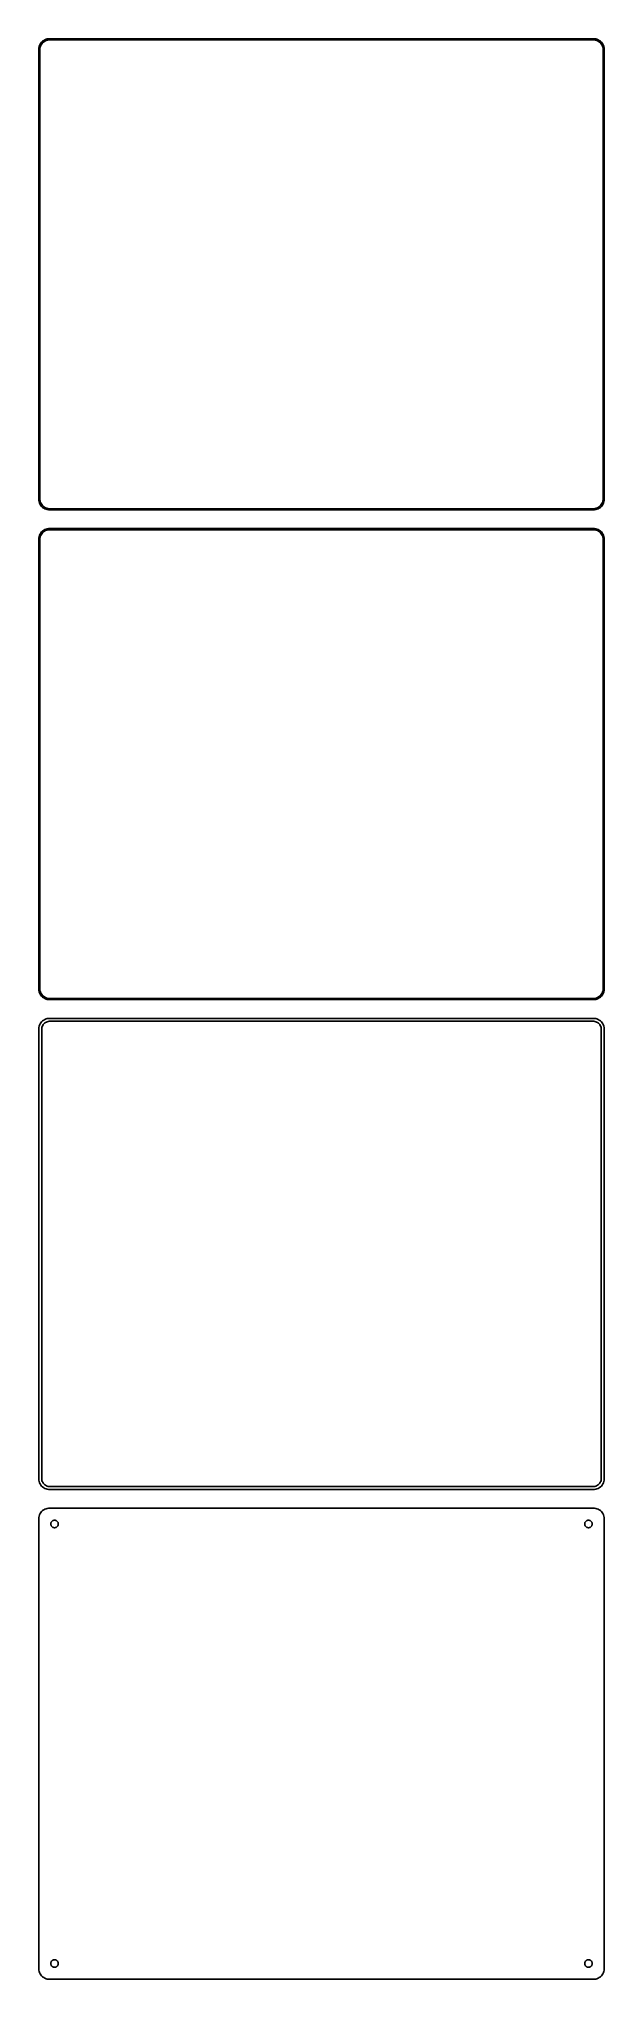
# Model space of a CAD drawing. Header units: metres. Extents: x -135 to 135, y 590 to 1516.
import ezdxf

# ---------------------------------------------------------------- set-up
doc = ezdxf.new("R2010")
doc.units = ezdxf.units.M

msp = doc.modelspace()

# ---------------------------------------------------------------- linework, layer by layer
for p, q in [((-134.961, 1512.13), (-135, 1511.5)), ((-135, 1511.5), (-135, 1296.5)), ((-134.843, 1512.74), (-134.961, 1512.13)), ((-134.649, 1513.34), (-134.843, 1512.74)), ((-134.382, 1513.91), (-134.649, 1513.34)), ((-134.5, 1511.25), (-134.463, 1511.85)), ((-134.5, 1296.75), (-134.5, 1511.25)), ((-134.463, 1511.85), (-134.351, 1512.43)), ((-134.045, 1514.44), (-134.382, 1513.91)), ((-134.351, 1512.43), (-134.166, 1513)), ((-134.166, 1513), (-133.912, 1513.54)), ((-133.645, 1514.92), (-134.045, 1514.44)), ((-133.912, 1513.54), (-133.593, 1514.04)), ((-133.187, 1515.35), (-133.645, 1514.92)), ((-133.593, 1514.04), (-133.213, 1514.5)), ((-133.213, 1514.5), (-132.778, 1514.91)), ((-132.679, 1515.72), (-133.187, 1515.35)), ((-132.778, 1514.91), (-132.295, 1515.26)), ((-132.129, 1516.02), (-132.679, 1515.72)), ((-132.295, 1515.26), (-131.772, 1515.55)), ((-131.545, 1516.26), (-132.129, 1516.02)), ((-131.772, 1515.55), (-131.218, 1515.77)), ((-130.937, 1516.41), (-131.545, 1516.26)), ((-131.218, 1515.77), (-130.64, 1515.92)), ((-130.314, 1516.49), (-130.937, 1516.41)), ((-130.64, 1515.92), (-130.048, 1515.99)), ((130.314, 1516.49), (-130.314, 1516.49)), ((-130.048, 1515.99), (130.048, 1515.99)), ((130.048, 1515.99), (130.64, 1515.92)), ((130.937, 1516.41), (130.314, 1516.49)), ((130.64, 1515.92), (131.218, 1515.77)), ((131.545, 1516.26), (130.937, 1516.41)), ((131.218, 1515.77), (131.772, 1515.55)), ((132.129, 1516.02), (131.545, 1516.26)), ((131.772, 1515.55), (132.295, 1515.26)), ((132.679, 1515.72), (132.129, 1516.02)), ((132.295, 1515.26), (132.778, 1514.91)), ((133.187, 1515.35), (132.679, 1515.72)), ((132.778, 1514.91), (133.213, 1514.5)), ((133.645, 1514.92), (133.187, 1515.35)), ((133.213, 1514.5), (133.593, 1514.04)), ((133.593, 1514.04), (133.912, 1513.54)), ((134.045, 1514.44), (133.645, 1514.92)), ((133.912, 1513.54), (134.166, 1513)), ((134.382, 1513.91), (134.045, 1514.44)), ((134.166, 1513), (134.351, 1512.43)), ((134.351, 1512.43), (134.463, 1511.85)), ((134.649, 1513.34), (134.382, 1513.91)), ((134.463, 1511.85), (134.5, 1511.25)), ((134.5, 1511.25), (134.5, 1296.75)), ((134.843, 1512.74), (134.649, 1513.34)), ((134.961, 1512.13), (134.843, 1512.74)), ((135, 1511.5), (134.961, 1512.13)), ((135, 1296.5), (135, 1511.5)), ((-135, 1296.5), (-134.961, 1295.87)), ((-134.961, 1295.87), (-134.843, 1295.26)), ((-134.843, 1295.26), (-134.649, 1294.66)), ((-134.649, 1294.66), (-134.382, 1294.09)), ((-134.463, 1296.15), (-134.5, 1296.75)), ((-134.351, 1295.57), (-134.463, 1296.15)), ((-134.382, 1294.09), (-134.045, 1293.56)), ((-134.166, 1295), (-134.351, 1295.57)), ((-133.912, 1294.46), (-134.166, 1295)), ((-134.045, 1293.56), (-133.645, 1293.08)), ((-133.593, 1293.96), (-133.912, 1294.46)), ((-133.645, 1293.08), (-133.187, 1292.65)), ((-133.213, 1293.5), (-133.593, 1293.96)), ((-132.778, 1293.09), (-133.213, 1293.5)), ((-133.187, 1292.65), (-132.679, 1292.28)), ((-132.295, 1292.74), (-132.778, 1293.09)), ((-132.679, 1292.28), (-132.129, 1291.98)), ((-131.772, 1292.45), (-132.295, 1292.74)), ((-132.129, 1291.98), (-131.545, 1291.74)), ((-131.218, 1292.23), (-131.772, 1292.45)), ((-131.545, 1291.74), (-130.937, 1291.59)), ((-130.64, 1292.08), (-131.218, 1292.23)), ((-130.937, 1291.59), (-130.314, 1291.51)), ((-130.048, 1292.01), (-130.64, 1292.08)), ((-130.314, 1291.51), (130.314, 1291.51)), ((130.048, 1292.01), (-130.048, 1292.01)), ((130.64, 1292.08), (130.048, 1292.01)), ((130.314, 1291.51), (130.937, 1291.59)), ((131.218, 1292.23), (130.64, 1292.08)), ((130.937, 1291.59), (131.545, 1291.74)), ((131.772, 1292.45), (131.218, 1292.23)), ((131.545, 1291.74), (132.129, 1291.98)), ((132.295, 1292.74), (131.772, 1292.45)), ((132.129, 1291.98), (132.679, 1292.28)), ((132.778, 1293.09), (132.295, 1292.74)), ((132.679, 1292.28), (133.187, 1292.65)), ((133.213, 1293.5), (132.778, 1293.09)), ((133.187, 1292.65), (133.645, 1293.08)), ((133.593, 1293.96), (133.213, 1293.5)), ((133.912, 1294.46), (133.593, 1293.96)), ((133.645, 1293.08), (134.045, 1293.56)), ((134.166, 1295), (133.912, 1294.46)), ((134.045, 1293.56), (134.382, 1294.09)), ((134.351, 1295.57), (134.166, 1295)), ((134.463, 1296.15), (134.351, 1295.57)), ((134.382, 1294.09), (134.649, 1294.66)), ((134.5, 1296.75), (134.463, 1296.15)), ((134.649, 1294.66), (134.843, 1295.26)), ((134.843, 1295.26), (134.961, 1295.87)), ((134.961, 1295.87), (135, 1296.5)), ((-134.649, 1279.34), (-134.843, 1278.74)), ((-134.382, 1279.91), (-134.649, 1279.34)), ((-134.045, 1280.44), (-134.382, 1279.91)), ((-134.166, 1279), (-133.912, 1279.54)), ((-133.645, 1280.92), (-134.045, 1280.44)), ((-133.912, 1279.54), (-133.593, 1280.04)), ((-133.187, 1281.35), (-133.645, 1280.92)), ((-133.593, 1280.04), (-133.213, 1280.5)), ((-133.213, 1280.5), (-132.778, 1280.91)), ((-132.679, 1281.72), (-133.187, 1281.35)), ((-132.778, 1280.91), (-132.295, 1281.26)), ((-132.129, 1282.02), (-132.679, 1281.72)), ((-132.295, 1281.26), (-131.772, 1281.55)), ((-131.545, 1282.26), (-132.129, 1282.02)), ((-131.772, 1281.55), (-131.218, 1281.77)), ((-130.937, 1282.41), (-131.545, 1282.26)), ((-131.218, 1281.77), (-130.64, 1281.92)), ((-130.314, 1282.49), (-130.937, 1282.41)), ((-130.64, 1281.92), (-130.048, 1281.99)), ((130.314, 1282.49), (-130.314, 1282.49)), ((-130.048, 1281.99), (130.048, 1281.99)), ((130.048, 1281.99), (130.64, 1281.92)), ((130.937, 1282.41), (130.314, 1282.49)), ((130.64, 1281.92), (131.218, 1281.77)), ((131.545, 1282.26), (130.937, 1282.41)), ((131.218, 1281.77), (131.772, 1281.55)), ((132.129, 1282.02), (131.545, 1282.26)), ((131.772, 1281.55), (132.295, 1281.26)), ((132.679, 1281.72), (132.129, 1282.02)), ((132.295, 1281.26), (132.778, 1280.91)), ((133.187, 1281.35), (132.679, 1281.72)), ((132.778, 1280.91), (133.213, 1280.5)), ((133.645, 1280.92), (133.187, 1281.35)), ((133.213, 1280.5), (133.593, 1280.04)), ((133.593, 1280.04), (133.912, 1279.54)), ((134.045, 1280.44), (133.645, 1280.92)), ((133.912, 1279.54), (134.166, 1279)), ((134.382, 1279.91), (134.045, 1280.44)), ((134.649, 1279.34), (134.382, 1279.91)), ((134.843, 1278.74), (134.649, 1279.34)), ((-134.961, 1278.13), (-135, 1277.5)), ((-135, 1277.5), (-135, 1062.5)), ((-134.843, 1278.74), (-134.961, 1278.13)), ((-134.5, 1277.25), (-134.463, 1277.85)), ((-134.5, 1062.75), (-134.5, 1277.25)), ((-134.463, 1277.85), (-134.351, 1278.43)), ((-134.351, 1278.43), (-134.166, 1279)), ((134.166, 1279), (134.351, 1278.43)), ((134.351, 1278.43), (134.463, 1277.85)), ((134.463, 1277.85), (134.5, 1277.25)), ((134.5, 1277.25), (134.5, 1062.75)), ((134.961, 1278.13), (134.843, 1278.74)), ((135, 1277.5), (134.961, 1278.13)), ((135, 1062.5), (135, 1277.5)), ((-135, 1062.5), (-134.961, 1061.87)), ((-134.961, 1061.87), (-134.843, 1061.26)), ((-134.843, 1061.26), (-134.649, 1060.66)), ((-134.649, 1060.66), (-134.382, 1060.09)), ((-134.463, 1062.15), (-134.5, 1062.75)), ((-134.351, 1061.57), (-134.463, 1062.15)), ((-134.382, 1060.09), (-134.045, 1059.56)), ((-134.166, 1061), (-134.351, 1061.57)), ((-133.912, 1060.46), (-134.166, 1061)), ((-134.045, 1059.56), (-133.645, 1059.08)), ((-133.593, 1059.96), (-133.912, 1060.46)), ((-133.645, 1059.08), (-133.187, 1058.65)), ((-133.213, 1059.5), (-133.593, 1059.96)), ((-132.778, 1059.09), (-133.213, 1059.5)), ((-133.187, 1058.65), (-132.679, 1058.28)), ((-132.295, 1058.74), (-132.778, 1059.09)), ((-132.679, 1058.28), (-132.129, 1057.98)), ((-131.772, 1058.45), (-132.295, 1058.74)), ((-132.129, 1057.98), (-131.545, 1057.74)), ((-131.218, 1058.23), (-131.772, 1058.45)), ((-131.545, 1057.74), (-130.937, 1057.59)), ((-130.64, 1058.08), (-131.218, 1058.23)), ((-130.937, 1057.59), (-130.314, 1057.51)), ((-130.048, 1058.01), (-130.64, 1058.08)), ((-130.314, 1057.51), (130.314, 1057.51)), ((130.048, 1058.01), (-130.048, 1058.01)), ((130.64, 1058.08), (130.048, 1058.01)), ((130.314, 1057.51), (130.937, 1057.59)), ((131.218, 1058.23), (130.64, 1058.08)), ((130.937, 1057.59), (131.545, 1057.74)), ((131.772, 1058.45), (131.218, 1058.23)), ((131.545, 1057.74), (132.129, 1057.98)), ((132.295, 1058.74), (131.772, 1058.45)), ((132.129, 1057.98), (132.679, 1058.28)), ((132.778, 1059.09), (132.295, 1058.74)), ((132.679, 1058.28), (133.187, 1058.65)), ((133.213, 1059.5), (132.778, 1059.09)), ((133.187, 1058.65), (133.645, 1059.08)), ((133.593, 1059.96), (133.213, 1059.5)), ((133.912, 1060.46), (133.593, 1059.96)), ((133.645, 1059.08), (134.045, 1059.56)), ((134.166, 1061), (133.912, 1060.46)), ((134.045, 1059.56), (134.382, 1060.09)), ((134.351, 1061.57), (134.166, 1061)), ((134.463, 1062.15), (134.351, 1061.57)), ((134.382, 1060.09), (134.649, 1060.66)), ((134.5, 1062.75), (134.463, 1062.15)), ((134.649, 1060.66), (134.843, 1061.26)), ((134.843, 1061.26), (134.961, 1061.87)), ((134.961, 1061.87), (135, 1062.5)), ((-132.679, 1047.72), (-133.187, 1047.35)), ((-132.129, 1048.02), (-132.679, 1047.72)), ((-131.545, 1048.26), (-132.129, 1048.02)), ((-130.937, 1048.41), (-131.545, 1048.26)), ((-130.314, 1048.49), (-130.937, 1048.41)), ((130.314, 1048.49), (-130.314, 1048.49)), ((130.937, 1048.41), (130.314, 1048.49)), ((131.545, 1048.26), (130.937, 1048.41)), ((132.129, 1048.02), (131.545, 1048.26)), ((132.679, 1047.72), (132.129, 1048.02)), ((133.187, 1047.35), (132.679, 1047.72)), ((-134.961, 1044.13), (-135, 1043.5)), ((-135, 1043.5), (-135, 828.5)), ((-134.843, 1044.74), (-134.961, 1044.13)), ((-134.649, 1045.34), (-134.843, 1044.74)), ((-134.382, 1045.91), (-134.649, 1045.34)), ((-134.045, 1046.44), (-134.382, 1045.91)), ((-133.645, 1046.92), (-134.045, 1046.44)), ((-133.187, 1047.35), (-133.645, 1046.92)), ((-133.619, 1043.25), (-133.589, 1043.73)), ((-133.619, 828.75), (-133.619, 1043.25)), ((-133.589, 1043.73), (-133.498, 1044.21)), ((-133.498, 1044.21), (-133.348, 1044.67)), ((-133.348, 1044.67), (-133.141, 1045.11)), ((-133.141, 1045.11), (-132.88, 1045.52)), ((-132.88, 1045.52), (-132.571, 1045.9)), ((-132.571, 1045.9), (-132.216, 1046.23)), ((-132.216, 1046.23), (-131.823, 1046.52)), ((-131.823, 1046.52), (-131.398, 1046.75)), ((-131.398, 1046.75), (-130.946, 1046.93)), ((-130.946, 1046.93), (-130.475, 1047.05)), ((-130.475, 1047.05), (-129.993, 1047.11)), ((-129.993, 1047.11), (129.993, 1047.11)), ((129.993, 1047.11), (130.475, 1047.05)), ((130.475, 1047.05), (130.946, 1046.93)), ((130.946, 1046.93), (131.398, 1046.75)), ((131.398, 1046.75), (131.823, 1046.52)), ((131.823, 1046.52), (132.216, 1046.23)), ((132.216, 1046.23), (132.571, 1045.9)), ((132.571, 1045.9), (132.88, 1045.52)), ((132.88, 1045.52), (133.141, 1045.11)), ((133.141, 1045.11), (133.348, 1044.67)), ((133.645, 1046.92), (133.187, 1047.35)), ((133.348, 1044.67), (133.498, 1044.21)), ((133.498, 1044.21), (133.589, 1043.73)), ((133.589, 1043.73), (133.619, 1043.25)), ((133.619, 1043.25), (133.619, 828.75)), ((134.045, 1046.44), (133.645, 1046.92)), ((134.382, 1045.91), (134.045, 1046.44)), ((134.649, 1045.34), (134.382, 1045.91)), ((134.843, 1044.74), (134.649, 1045.34)), ((134.961, 1044.13), (134.843, 1044.74)), ((135, 1043.5), (134.961, 1044.13)), ((135, 828.5), (135, 1043.5)), ((-135, 828.5), (-134.961, 827.873)), ((-134.961, 827.873), (-134.843, 827.257)), ((-134.843, 827.257), (-134.649, 826.659)), ((-134.649, 826.659), (-134.382, 826.091)), ((-134.382, 826.091), (-134.045, 825.561)), ((-134.045, 825.561), (-133.645, 825.077)), ((-133.645, 825.077), (-133.187, 824.647)), ((-133.589, 828.265), (-133.619, 828.75)), ((-133.498, 827.788), (-133.589, 828.265)), ((-133.348, 827.326), (-133.498, 827.788)), ((-133.141, 826.886), (-133.348, 827.326)), ((-132.88, 826.476), (-133.141, 826.886)), ((-132.571, 826.101), (-132.88, 826.476)), ((-132.216, 825.769), (-132.571, 826.101)), ((-131.823, 825.483), (-132.216, 825.769)), ((-131.398, 825.249), (-131.823, 825.483)), ((-130.946, 825.07), (-131.398, 825.249)), ((-130.475, 824.949), (-130.946, 825.07)), ((130.946, 825.07), (130.475, 824.949)), ((131.398, 825.249), (130.946, 825.07)), ((131.823, 825.483), (131.398, 825.249)), ((132.216, 825.769), (131.823, 825.483)), ((132.571, 826.101), (132.216, 825.769)), ((132.88, 826.476), (132.571, 826.101)), ((133.141, 826.886), (132.88, 826.476)), ((133.348, 827.326), (133.141, 826.886)), ((133.187, 824.647), (133.645, 825.077)), ((133.498, 827.788), (133.348, 827.326)), ((133.589, 828.265), (133.498, 827.788)), ((133.619, 828.75), (133.589, 828.265)), ((133.645, 825.077), (134.045, 825.561)), ((134.045, 825.561), (134.382, 826.091)), ((134.382, 826.091), (134.649, 826.659)), ((134.649, 826.659), (134.843, 827.257)), ((134.843, 827.257), (134.961, 827.873)), ((134.961, 827.873), (135, 828.5)), ((-133.187, 824.647), (-132.679, 824.278)), ((-132.679, 824.278), (-132.129, 823.976)), ((-132.129, 823.976), (-131.545, 823.745)), ((-131.545, 823.745), (-130.937, 823.589)), ((-130.937, 823.589), (-130.314, 823.51)), ((-129.993, 824.888), (-130.475, 824.949)), ((-130.314, 823.51), (130.314, 823.51)), ((129.993, 824.888), (-129.993, 824.888)), ((130.475, 824.949), (129.993, 824.888)), ((130.314, 823.51), (130.937, 823.589)), ((130.937, 823.589), (131.545, 823.745)), ((131.545, 823.745), (132.129, 823.976)), ((132.129, 823.976), (132.679, 824.278)), ((132.679, 824.278), (133.187, 824.647)), ((-134.961, 810.127), (-135, 809.5)), ((-135, 809.5), (-135, 594.5)), ((-134.843, 810.743), (-134.961, 810.127)), ((-134.649, 811.341), (-134.843, 810.743)), ((-134.382, 811.909), (-134.649, 811.341)), ((-134.045, 812.439), (-134.382, 811.909)), ((-133.645, 812.923), (-134.045, 812.439)), ((-133.187, 813.353), (-133.645, 812.923)), ((-132.679, 813.722), (-133.187, 813.353)), ((-132.129, 814.024), (-132.679, 813.722)), ((-131.545, 814.255), (-132.129, 814.024)), ((-130.937, 814.411), (-131.545, 814.255)), ((-130.314, 814.49), (-130.937, 814.411)), ((130.314, 814.49), (-130.314, 814.49)), ((-129.3, 807), (-129.286, 807.226)), ((-129.286, 806.774), (-129.3, 807)), ((-129.286, 807.226), (-129.243, 807.448)), ((-129.243, 806.552), (-129.286, 806.774)), ((-129.243, 807.448), (-129.174, 807.663)), ((-129.174, 806.337), (-129.243, 806.552)), ((-129.174, 807.663), (-129.077, 807.867)), ((-129.077, 807.867), (-128.956, 808.058)), ((-128.956, 808.058), (-128.812, 808.232)), ((-128.812, 808.232), (-128.647, 808.387)), ((-128.647, 808.387), (-128.464, 808.52)), ((-128.464, 808.52), (-128.266, 808.629)), ((-128.266, 808.629), (-128.056, 808.712)), ((-128.056, 808.712), (-127.837, 808.768)), ((-127.837, 808.768), (-127.613, 808.796)), ((-127.613, 808.796), (-127.387, 808.796)), ((-127.387, 808.796), (-127.163, 808.768)), ((-127.163, 808.768), (-126.944, 808.712)), ((-126.944, 808.712), (-126.734, 808.629)), ((-126.734, 808.629), (-126.536, 808.52)), ((-126.536, 808.52), (-126.353, 808.387)), ((-126.353, 808.387), (-126.188, 808.232)), ((-126.188, 808.232), (-126.044, 808.058)), ((-126.044, 808.058), (-125.923, 807.867)), ((-125.923, 807.867), (-125.826, 807.663)), ((-125.826, 807.663), (-125.757, 807.448)), ((-125.757, 806.552), (-125.826, 806.337)), ((-125.757, 807.448), (-125.714, 807.226)), ((-125.714, 806.774), (-125.757, 806.552)), ((-125.714, 807.226), (-125.7, 807)), ((-125.7, 807), (-125.714, 806.774)), ((125.7, 807), (125.714, 807.226)), ((125.714, 806.774), (125.7, 807)), ((125.714, 807.226), (125.757, 807.448)), ((125.757, 806.552), (125.714, 806.774)), ((125.757, 807.448), (125.826, 807.663)), ((125.826, 806.337), (125.757, 806.552)), ((125.826, 807.663), (125.923, 807.867)), ((125.923, 807.867), (126.044, 808.058)), ((126.044, 808.058), (126.188, 808.232)), ((126.188, 808.232), (126.353, 808.387)), ((126.353, 808.387), (126.536, 808.52)), ((126.536, 808.52), (126.734, 808.629)), ((126.734, 808.629), (126.944, 808.712)), ((126.944, 808.712), (127.163, 808.768)), ((127.163, 808.768), (127.387, 808.796)), ((127.387, 808.796), (127.613, 808.796)), ((127.613, 808.796), (127.837, 808.768)), ((127.837, 808.768), (128.056, 808.712)), ((128.056, 808.712), (128.266, 808.629)), ((128.266, 808.629), (128.464, 808.52)), ((128.464, 808.52), (128.647, 808.387)), ((128.647, 808.387), (128.812, 808.232)), ((128.812, 808.232), (128.956, 808.058)), ((128.956, 808.058), (129.077, 807.867)), ((129.077, 807.867), (129.174, 807.663)), ((129.174, 807.663), (129.243, 807.448)), ((129.243, 806.552), (129.174, 806.337)), ((129.243, 807.448), (129.286, 807.226)), ((129.286, 806.774), (129.243, 806.552)), ((129.286, 807.226), (129.3, 807)), ((129.3, 807), (129.286, 806.774)), ((130.937, 814.411), (130.314, 814.49)), ((131.545, 814.255), (130.937, 814.411)), ((132.129, 814.024), (131.545, 814.255)), ((132.679, 813.722), (132.129, 814.024)), ((133.187, 813.353), (132.679, 813.722)), ((133.645, 812.923), (133.187, 813.353)), ((134.045, 812.439), (133.645, 812.923)), ((134.382, 811.909), (134.045, 812.439)), ((134.649, 811.341), (134.382, 811.909)), ((134.843, 810.743), (134.649, 811.341)), ((134.961, 810.127), (134.843, 810.743)), ((135, 809.5), (134.961, 810.127)), ((135, 594.5), (135, 809.5)), ((-129.077, 806.133), (-129.174, 806.337)), ((-128.956, 805.942), (-129.077, 806.133)), ((-128.812, 805.768), (-128.956, 805.942)), ((-128.647, 805.613), (-128.812, 805.768)), ((-128.464, 805.48), (-128.647, 805.613)), ((-128.266, 805.371), (-128.464, 805.48)), ((-128.056, 805.288), (-128.266, 805.371)), ((-127.837, 805.232), (-128.056, 805.288)), ((-127.613, 805.204), (-127.837, 805.232)), ((-127.387, 805.204), (-127.613, 805.204)), ((-127.163, 805.232), (-127.387, 805.204)), ((-126.944, 805.288), (-127.163, 805.232)), ((-126.734, 805.371), (-126.944, 805.288)), ((-126.536, 805.48), (-126.734, 805.371)), ((-126.353, 805.613), (-126.536, 805.48)), ((-126.188, 805.768), (-126.353, 805.613)), ((-126.044, 805.942), (-126.188, 805.768)), ((-125.923, 806.133), (-126.044, 805.942)), ((-125.826, 806.337), (-125.923, 806.133)), ((125.923, 806.133), (125.826, 806.337)), ((126.044, 805.942), (125.923, 806.133)), ((126.188, 805.768), (126.044, 805.942)), ((126.353, 805.613), (126.188, 805.768)), ((126.536, 805.48), (126.353, 805.613)), ((126.734, 805.371), (126.536, 805.48)), ((126.944, 805.288), (126.734, 805.371)), ((127.163, 805.232), (126.944, 805.288)), ((127.387, 805.204), (127.163, 805.232)), ((127.613, 805.204), (127.387, 805.204)), ((127.837, 805.232), (127.613, 805.204)), ((128.056, 805.288), (127.837, 805.232)), ((128.266, 805.371), (128.056, 805.288)), ((128.464, 805.48), (128.266, 805.371)), ((128.647, 805.613), (128.464, 805.48)), ((128.812, 805.768), (128.647, 805.613)), ((128.956, 805.942), (128.812, 805.768)), ((129.077, 806.133), (128.956, 805.942)), ((129.174, 806.337), (129.077, 806.133)), ((-135, 594.5), (-134.961, 593.873)), ((-134.961, 593.873), (-134.843, 593.257)), ((-129.3, 597), (-129.286, 597.226)), ((-129.286, 596.774), (-129.3, 597)), ((-129.286, 597.226), (-129.243, 597.448)), ((-129.243, 596.552), (-129.286, 596.774)), ((-129.243, 597.448), (-129.174, 597.663)), ((-129.174, 596.337), (-129.243, 596.552)), ((-129.174, 597.663), (-129.077, 597.867)), ((-129.077, 596.133), (-129.174, 596.337)), ((-129.077, 597.867), (-128.956, 598.058)), ((-128.956, 595.942), (-129.077, 596.133)), ((-128.956, 598.058), (-128.812, 598.232)), ((-128.812, 595.768), (-128.956, 595.942)), ((-128.812, 598.232), (-128.647, 598.387)), ((-128.647, 595.613), (-128.812, 595.768)), ((-128.647, 598.387), (-128.464, 598.52)), ((-128.464, 595.48), (-128.647, 595.613)), ((-128.464, 598.52), (-128.266, 598.629)), ((-128.266, 595.371), (-128.464, 595.48)), ((-128.266, 598.629), (-128.056, 598.712)), ((-128.056, 595.288), (-128.266, 595.371)), ((-128.056, 598.712), (-127.837, 598.768)), ((-127.837, 595.232), (-128.056, 595.288)), ((-127.837, 598.768), (-127.613, 598.796)), ((-127.613, 595.204), (-127.837, 595.232)), ((-127.613, 598.796), (-127.387, 598.796)), ((-127.387, 595.204), (-127.613, 595.204)), ((-127.387, 598.796), (-127.163, 598.768)), ((-127.163, 595.232), (-127.387, 595.204)), ((-127.163, 598.768), (-126.944, 598.712)), ((-126.944, 595.288), (-127.163, 595.232)), ((-126.944, 598.712), (-126.734, 598.629)), ((-126.734, 595.371), (-126.944, 595.288)), ((-126.734, 598.629), (-126.536, 598.52)), ((-126.536, 595.48), (-126.734, 595.371)), ((-126.536, 598.52), (-126.353, 598.387)), ((-126.353, 595.613), (-126.536, 595.48)), ((-126.353, 598.387), (-126.188, 598.232)), ((-126.188, 595.768), (-126.353, 595.613)), ((-126.188, 598.232), (-126.044, 598.058)), ((-126.044, 595.942), (-126.188, 595.768)), ((-126.044, 598.058), (-125.923, 597.867)), ((-125.923, 596.133), (-126.044, 595.942)), ((-125.923, 597.867), (-125.826, 597.663)), ((-125.826, 596.337), (-125.923, 596.133)), ((-125.826, 597.663), (-125.757, 597.448)), ((-125.757, 596.552), (-125.826, 596.337)), ((-125.757, 597.448), (-125.714, 597.226)), ((-125.714, 596.774), (-125.757, 596.552)), ((-125.714, 597.226), (-125.7, 597)), ((-125.7, 597), (-125.714, 596.774)), ((125.7, 597), (125.714, 597.226)), ((125.714, 596.774), (125.7, 597)), ((125.714, 597.226), (125.757, 597.448)), ((125.757, 596.552), (125.714, 596.774)), ((125.757, 597.448), (125.826, 597.663)), ((125.826, 596.337), (125.757, 596.552)), ((125.826, 597.663), (125.923, 597.867)), ((125.923, 596.133), (125.826, 596.337)), ((125.923, 597.867), (126.044, 598.058)), ((126.044, 595.942), (125.923, 596.133)), ((126.044, 598.058), (126.188, 598.232)), ((126.188, 595.768), (126.044, 595.942)), ((126.188, 598.232), (126.353, 598.387)), ((126.353, 595.613), (126.188, 595.768)), ((126.353, 598.387), (126.536, 598.52)), ((126.536, 595.48), (126.353, 595.613)), ((126.536, 598.52), (126.734, 598.629)), ((126.734, 595.371), (126.536, 595.48)), ((126.734, 598.629), (126.944, 598.712)), ((126.944, 595.288), (126.734, 595.371)), ((126.944, 598.712), (127.163, 598.768)), ((127.163, 595.232), (126.944, 595.288)), ((127.163, 598.768), (127.387, 598.796)), ((127.387, 595.204), (127.163, 595.232)), ((127.387, 598.796), (127.613, 598.796)), ((127.613, 595.204), (127.387, 595.204)), ((127.613, 598.796), (127.837, 598.768)), ((127.837, 595.232), (127.613, 595.204)), ((127.837, 598.768), (128.056, 598.712)), ((128.056, 595.288), (127.837, 595.232)), ((128.056, 598.712), (128.266, 598.629)), ((128.266, 595.371), (128.056, 595.288)), ((128.266, 598.629), (128.464, 598.52)), ((128.464, 595.48), (128.266, 595.371)), ((128.464, 598.52), (128.647, 598.387)), ((128.647, 595.613), (128.464, 595.48)), ((128.647, 598.387), (128.812, 598.232)), ((128.812, 595.768), (128.647, 595.613)), ((128.812, 598.232), (128.956, 598.058)), ((128.956, 595.942), (128.812, 595.768)), ((128.956, 598.058), (129.077, 597.867)), ((129.077, 596.133), (128.956, 595.942)), ((129.077, 597.867), (129.174, 597.663)), ((129.174, 596.337), (129.077, 596.133)), ((129.174, 597.663), (129.243, 597.448)), ((129.243, 596.552), (129.174, 596.337)), ((129.243, 597.448), (129.286, 597.226)), ((129.286, 596.774), (129.243, 596.552)), ((129.286, 597.226), (129.3, 597)), ((129.3, 597), (129.286, 596.774)), ((134.843, 593.257), (134.961, 593.873)), ((134.961, 593.873), (135, 594.5)), ((-134.843, 593.257), (-134.649, 592.659)), ((-134.649, 592.659), (-134.382, 592.091)), ((-134.382, 592.091), (-134.045, 591.561)), ((-134.045, 591.561), (-133.645, 591.077)), ((-133.645, 591.077), (-133.187, 590.647)), ((-133.187, 590.647), (-132.679, 590.278)), ((-132.679, 590.278), (-132.129, 589.976)), ((-132.129, 589.976), (-131.545, 589.745)), ((-131.545, 589.745), (-130.937, 589.589)), ((-130.937, 589.589), (-130.314, 589.51)), ((-130.314, 589.51), (130.314, 589.51)), ((130.314, 589.51), (130.937, 589.589)), ((130.937, 589.589), (131.545, 589.745)), ((131.545, 589.745), (132.129, 589.976)), ((132.129, 589.976), (132.679, 590.278)), ((132.679, 590.278), (133.187, 590.647)), ((133.187, 590.647), (133.645, 591.077)), ((133.645, 591.077), (134.045, 591.561)), ((134.045, 591.561), (134.382, 592.091)), ((134.382, 592.091), (134.649, 592.659)), ((134.649, 592.659), (134.843, 593.257))]:
    msp.add_line(p, q)

doc.saveas('drawing.dxf')
